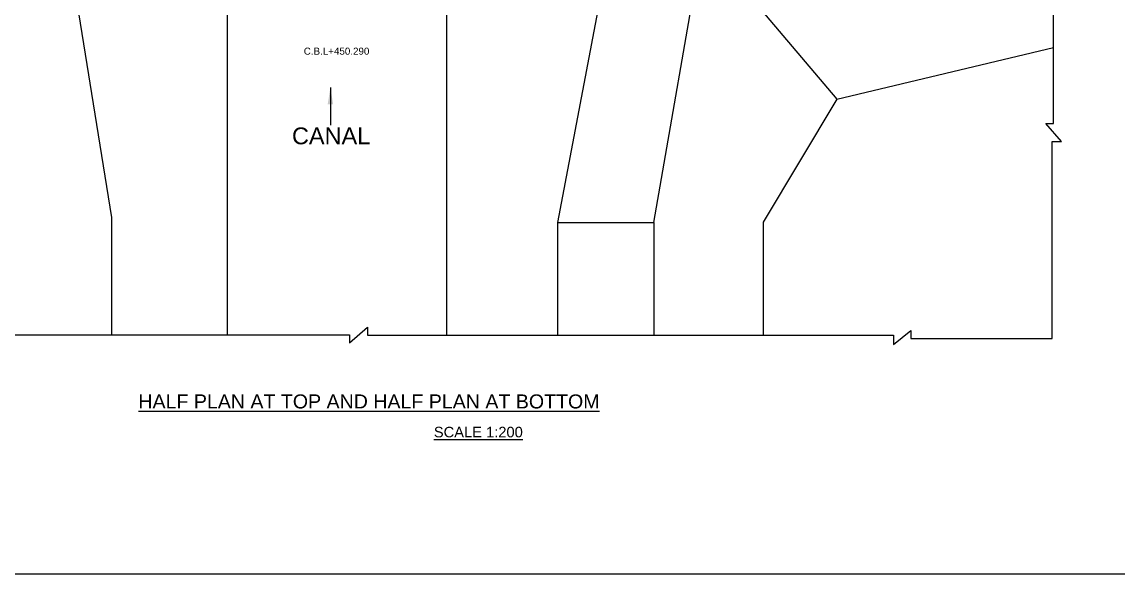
# Model space of a CAD drawing. Header units: millimetres. Extents: x -53221287 to -53198972, y 22125063 to 22139771.
# Drawn here: x -53217316 to -53209494, y 22126115 to 22130054 of the extents above; entities that cross this region are included whole.
import ezdxf

# ---------------------------------------------------------------- set-up
doc = ezdxf.new("R2010")
doc.units = ezdxf.units.MM
doc.header["$MEASUREMENT"] = 0
for name, color, linetype in [('DIMENSION', 7, 'Continuous'), ('DRAWING', 2, 'Continuous'), ('TEXT', 7, 'Continuous')]:
    doc.layers.add(name, color=color, linetype=linetype)
doc.styles.get("Standard").update_dxf_attribs({"font": 'arial.ttf', "height": 50})
doc.dimstyles.get("Standard").update_dxf_attribs({"dimtxt": 50, "dimasz": 50, "dimexe": 0.18, "dimexo": 0.0625, "dimgap": 0.09, "dimtad": 0, "dimdec": 0, "dimzin": 0, "dimdsep": 46, "dimtxsty": 'Standard', "dimcen": 0.09, "dimse1": 1, "dimse2": 1, "dimadec": 0, "dimazin": 0, "dimtfac": 1, "dimtdec": 0, "dimtofl": 0, "dimtmove": 0, "dimatfit": 3, "dimfxl": 1, "dimtolj": 1, "dimtzin": 0, "dimarcsym": 0})

msp = doc.modelspace()

# ---------------------------------------------------------------- linework, layer by layer
at = {"layer": 'DIMENSION', "color": 0}
msp.add_lwpolyline([(-53198992.2, 22126115.1), (-53221286.8, 22126115.1), (-53221286.8, 22139762.1), (-53198992.2, 22139762.1)], close=True, dxfattribs=at)
msp.add_lwpolyline([(-53213491, 22128623.5), (-53213125.4, 22130554.8)], dxfattribs=at)
at = {"layer": 'DRAWING', "color": 0}
for points in [[(-53215847.1, 22134014.7), (-53215851.8, 22131582.4), (-53215908.9, 22131258), (-53215911.3, 22130572.8), (-53215850.6, 22130250.6), (-53215850.6, 22127820.8)], [(-53214282.5, 22134002.1), (-53214282.5, 22131586.8), (-53214222.6, 22131258), (-53214222.6, 22130552), (-53214285.7, 22130233), (-53214285.7, 22127818.2)], [(-53218784.6, 22127820.8), (-53214979.6, 22127820.8), (-53214979.6, 22127764.3), (-53214849.8, 22127877.3), (-53214849.8, 22127818.2), (-53211097.5, 22127818.2), (-53211097.5, 22127752.3), (-53210973, 22127852.5), (-53210973, 22127796.3), (-53209963.1, 22127796.3), (-53209963.1, 22129200), (-53209898.5, 22129200), (-53210010.1, 22129328.8), (-53209954.7, 22129328.8), (-53209954.7, 22132576.4)], [(-53216675.1, 22127820.8), (-53216675.1, 22128659.5), (-53216994.3, 22130636.5)], [(-53212807.8, 22128623.5), (-53212456, 22130632.3), (-53211499.9, 22129503.7), (-53212025.8, 22128624.8), (-53212025.8, 22127818.2)], [(-53211499.9, 22129503.7), (-53209954.7, 22129872.4)], [(-53213491, 22127818.2), (-53213491, 22128623.5), (-53212807.8, 22128623.5), (-53212807.8, 22127818.2)]]:
    msp.add_lwpolyline(points, dxfattribs=at)

# ---------------------------------------------------------------- texts
at = {"layer": 'TEXT', "color": 0}
for s, height, p in [('C.B.L+450.290', 50, (-53215304.8, 22129820.3)), ('CANAL', 120, (-53215389.2, 22129181.1)), ('%%UHALF PLAN AT TOP AND HALF PLAN AT BOTTOM', 100, (-53216485.1, 22127296.6)), ('%%USCALE 1:200', 75, (-53214376.7, 22127090.6))]:
    msp.add_text(s, height=height, dxfattribs=at).set_placement(p)

# ---------------------------------------------------------------- leaders
at = {"layer": 'DIMENSION', "color": 0}
msp.add_leader([(-53215114.8, 22129585.6), (-53215114.8, 22129317.2)], dimstyle='Standard', override={"dimasz": 120, "dimgap": 0.09, "dimtad": 0}, dxfattribs=at)

doc.saveas('drawing.dxf')
